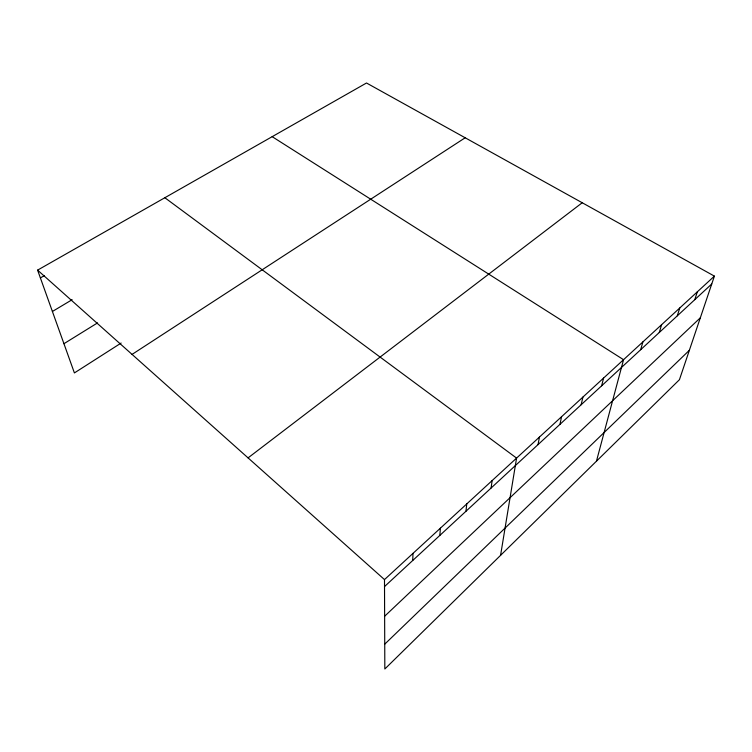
<?xml version="1.0" encoding="UTF-8"?>
<svg xmlns="http://www.w3.org/2000/svg" width="752" height="752" viewBox="0 0 752 752"><rect width="100%" height="100%" fill="white"/><g stroke="black" fill="none" stroke-linecap="round" stroke-linejoin="round"><path stroke-width="1.13" d="M412.726 560.484L412.998 553.378M439.854 535.396L440.39 528.167M465.967 511.257L466.748 503.925M491.103 488.01L492.128 480.584M500.578 555.333L516.577 458.1L164.848 197.729M538.037 444.611L539.466 437.044M559.958 424.344L561.565 416.711M581.146 404.745L582.922 397.065M601.647 385.795L603.574 378.068M596.458 461.183L623.549 359.691L272.177 136.667M640.685 349.699L642.885 341.906M659.278 332.497L661.61 324.685M677.308 315.821L679.752 307.991M694.792 299.663L697.339 291.814M714.4 276.125L679.432 379.704L384.827 668.998L384.498 579.595L714.4 276.125L366.506 83.002L37.6 270.128L74.401 372.926L121.138 343.044M384.733 644.173L689.358 350.291M384.629 616.255L700.319 317.823M384.526 586.569L711.749 283.983M248.066 457.883L582.227 202.749M132.07 354.399L465.178 137.776M63.939 343.702L97.525 322.909M52.405 311.478L72.126 299.7M40.382 277.92L44.349 275.646M37.6 270.128L384.498 579.595"/></g></svg>
